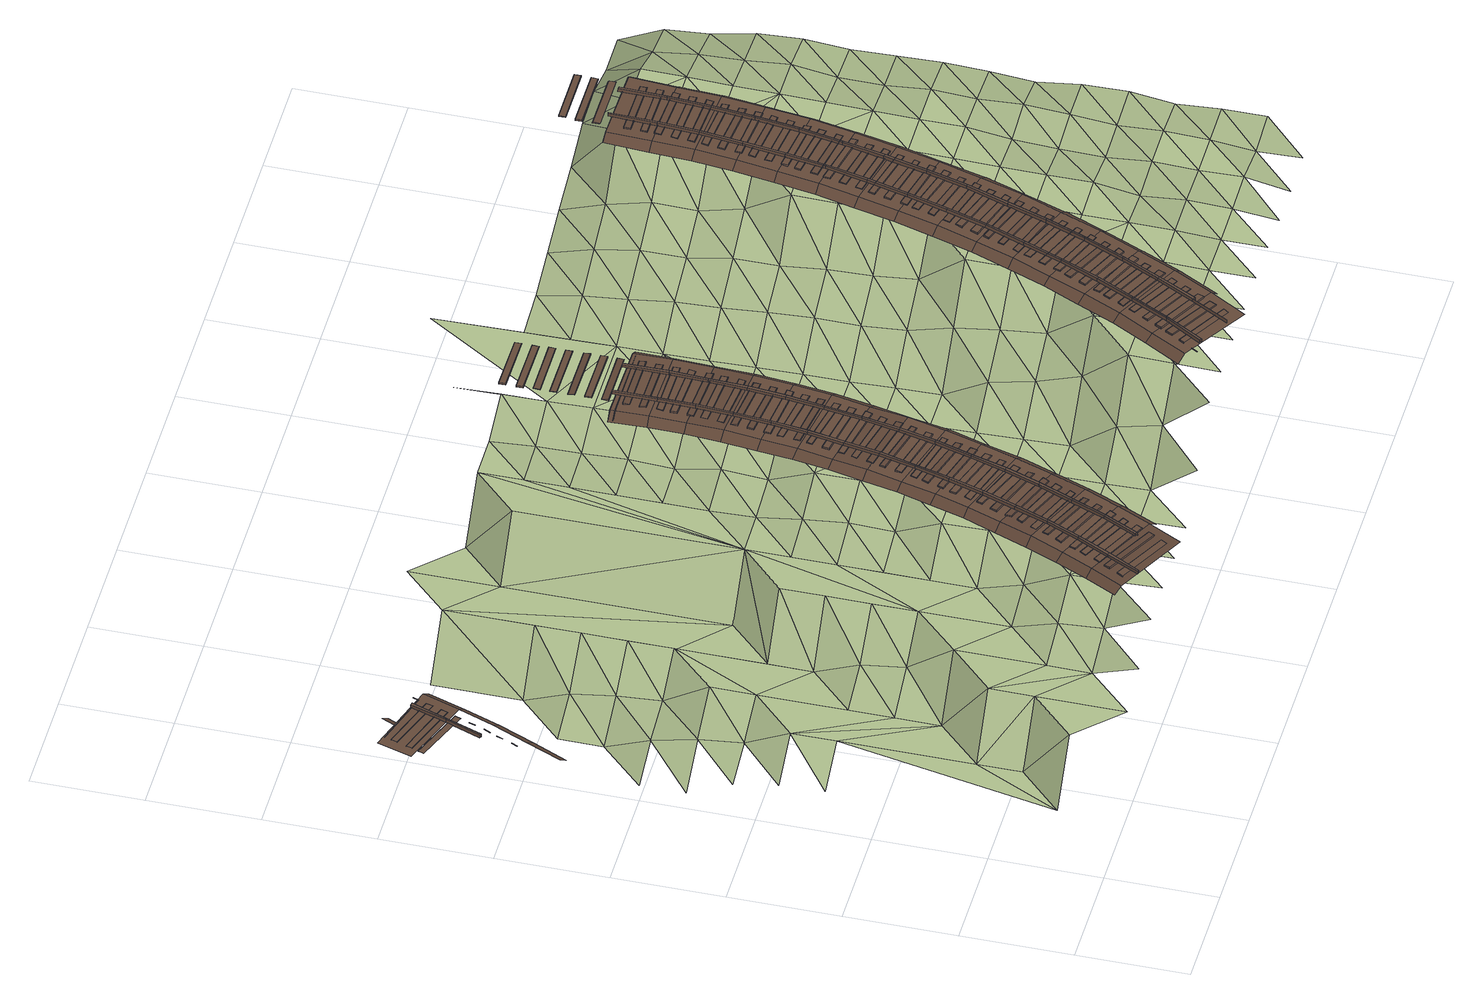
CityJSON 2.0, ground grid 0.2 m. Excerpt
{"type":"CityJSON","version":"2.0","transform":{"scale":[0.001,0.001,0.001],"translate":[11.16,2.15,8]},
"CityObjects":{
"terrain1":{"type":"TINRelief","geometry":[{"type":"CompositeSurface","lod":"3","boundaries":[[[0,1,2]],[[1,3,2]],[[4,2,3]],[[1,0,5]],[[0,6,5]],[[5,3,1]],[[3,5,7]],[[8,9,4]],[[10,4,3]],[[5,6,11]],[[7,10,3]],[[12,13,8]],[[5,11,7]],[[10,8,4]],[[12,14,15]],[[7,11,16]],[[17,8,10]],[[10,7,18]],[[19,20,14]],[[21,11,22]],[[7,16,18]],[[23,12,8]],[[17,23,8]],[[24,17,10]],[[25,26,19]],[[27,16,11]],[[23,17,28]],[[29,14,12]],[[24,10,18]],[[30,28,17]],[[27,11,21]],[[23,29,12]],[[18,16,31]],[[32,19,14]],[[30,17,24]],[[31,16,27]],[[33,23,28]],[[32,14,29]],[[34,25,19]],[[35,21,36]],[[33,28,30]],[[37,24,18]],[[34,19,32]],[[38,39,25]],[[40,27,21]],[[18,31,37]],[[41,29,23]],[[42,30,24]],[[38,25,34]],[[40,21,35]],[[43,31,27]],[[33,41,23]],[[41,32,29]],[[37,42,24]],[[33,30,44]],[[45,39,38]],[[43,27,40]],[[46,47,33]],[[48,25,39]],[[49,34,32]],[[37,31,50]],[[35,51,52]],[[44,30,42]],[[33,53,46]],[[50,31,43]],[[41,33,47]],[[52,40,35]],[[49,32,41]],[[46,54,47]],[[37,44,42]],[[55,38,34]],[[53,33,44]],[[41,47,54]],[[44,37,53]],[[54,46,56]],[[49,55,34]],[[54,49,41]],[[45,38,57]],[[58,43,40]],[[40,52,59]],[[49,54,60]],[[37,50,61]],[[57,38,55]],[[58,40,59]],[[62,50,43]],[[60,54,57]],[[55,49,60]],[[63,46,53]],[[53,37,63]],[[52,64,65]],[[46,63,56]],[[61,50,66]],[[45,67,68]],[[62,43,58]],[[57,55,60]],[[54,56,67]],[[69,66,50]],[[67,45,57]],[[63,37,61]],[[57,54,67]],[[61,66,70]],[[71,59,52]],[[69,50,62]],[[72,70,66]],[[71,58,59]],[[52,65,71]],[[72,66,69]],[[73,61,70]],[[63,61,74]],[[75,62,58]],[[56,76,67]],[[63,76,56]],[[77,65,78]],[[73,70,72]],[[71,65,79]],[[80,74,61]],[[71,75,58]],[[81,69,62]],[[82,79,65]],[[73,80,61]],[[83,63,74]],[[75,81,62]],[[84,72,69]],[[65,77,82]],[[85,71,79]],[[86,67,76]],[[83,74,80]],[[84,69,81]],[[87,73,72]],[[76,63,88]],[[85,79,82]],[[75,71,89]],[[90,63,83]],[[91,77,92]],[[87,72,84]],[[93,80,73]],[[85,89,71]],[[81,75,94]],[[95,86,76]],[[96,82,77]],[[93,73,87]],[[90,97,63]],[[98,83,80]],[[88,95,76]],[[94,75,89]],[[99,84,81]],[[96,77,91]],[[100,85,82]],[[101,88,63]],[[93,98,80]],[[102,90,83]],[[103,63,97]],[[99,81,94]],[[104,90,105]],[[106,87,84]],[[100,82,96]],[[107,89,85]],[[101,63,103]],[[102,83,98]],[[97,90,104]],[[106,93,87]],[[108,91,109]],[[110,105,90]],[[106,84,99]],[[85,100,107]],[[95,88,101]],[[111,94,89]],[[110,90,102]],[[96,91,112]],[[113,104,105]],[[114,98,93]],[[93,106,115]],[[107,111,89]],[[116,99,94]],[[112,91,108]],[[113,105,110]],[[100,96,117]],[[118,97,104]],[[115,114,93]],[[119,102,98]],[[116,94,111]],[[120,106,99]],[[117,96,112]],[[118,104,113]],[[121,107,100]],[[122,103,97]],[[114,119,98]],[[120,115,106]],[[123,108,124]],[[125,110,102]],[[120,99,116]],[[121,100,117]],[[118,122,97]],[[126,101,103]],[[127,111,107]],[[125,102,119]],[[128,112,108]],[[129,113,110]],[[114,115,130]],[[126,103,122]],[[115,120,131]],[[127,107,121]],[[132,116,111]],[[128,108,123]],[[129,110,125]],[[133,117,112]],[[134,118,113]],[[130,115,131]],[[135,119,114]],[[127,132,111]],[[136,120,116]],[[133,112,128]],[[134,113,129]],[[137,121,117]],[[138,122,118]],[[135,114,130]],[[139,125,119]],[[140,123,141]],[[136,116,132]],[[142,131,120]],[[137,117,133]],[[138,118,134]],[[143,126,122]],[[144,127,121]],[[135,139,119]],[[145,128,123]],[[146,129,125]],[[142,120,136]],[[147,130,131]],[[138,143,122]],[[144,121,137]],[[146,134,129]],[[132,127,148]],[[140,145,123]],[[146,125,139]],[[149,133,128]],[[147,131,142]],[[150,135,130]],[[148,127,144]],[[151,136,132]],[[145,149,128]],[[152,137,133]],[[150,130,147]],[[138,153,143]],[[154,140,155]],[[151,132,148]],[[156,142,136]],[[135,157,139]],[[152,133,149]],[[158,138,134]],[[159,144,137]],[[160,135,150]],[[134,146,158]],[[157,146,139]],[[156,136,151]],[[161,147,142]],[[140,162,145]],[[159,137,152]],[[157,135,160]],[[163,148,144]],[[164,140,154]],[[149,145,162]],[[161,142,156]],[[165,150,147]],[[162,140,164]],[[163,144,159]],[[162,152,149]],[[166,151,148]],[[158,146,157]],[[165,147,161]],[[167,160,150]],[[168,154,169]],[[166,148,163]],[[170,156,151]],[[138,158,171]],[[172,159,152]],[[152,162,173]],[[167,150,165]],[[174,164,154]],[[175,157,160]],[[166,170,151]],[[176,161,156]],[[172,152,173]],[[177,163,159]],[[174,154,168]],[[175,160,167]],[[178,162,164]],[[179,158,157]],[[176,156,170]],[[180,158,181]],[[182,165,161]],[[159,172,177]],[[178,173,162]],[[183,166,163]],[[178,164,174]],[[175,179,157]],[[184,181,158]],[[182,161,176]],[[171,158,180]],[[185,168,186]],[[187,167,165]],[[177,183,163]],[[188,170,166]],[[184,158,179]],[[189,180,181]],[[190,172,173]],[[173,178,191]],[[187,165,182]],[[192,174,168]],[[193,175,167]],[[188,166,183]],[[194,176,170]],[[189,181,184]],[[191,190,173]],[[177,172,195]],[[192,168,185]],[[193,167,187]],[[196,178,174]],[[197,179,175]],[[188,194,170]],[[198,182,176]],[[195,172,190]],[[183,177,199]],[[196,174,192]],[[197,175,193]],[[200,191,178]],[[201,184,179]],[[198,176,194]],[[199,188,183]],[[202,187,182]],[[203,185,204]],[[199,177,195]],[[200,178,196]],[[197,201,179]],[[205,189,184]],[[190,191,206]],[[202,182,198]],[[207,192,185]],[[208,193,187]],[[209,194,188]],[[205,184,201]],[[188,199,210]],[[200,206,191]],[[211,195,190]],[[207,185,203]],[[208,187,202]],[[212,196,192]],[[213,197,193]],[[210,209,188]],[[214,198,194]],[[211,190,206]],[[215,199,195]],[[212,192,207]],[[213,193,208]],[[216,200,196]],[[217,201,197]],[[209,214,194]],[[218,203,219]],[[220,202,198]],[[215,195,211]],[[221,210,199]],[[216,196,212]],[[213,217,197]],[[222,205,201]],[[200,223,206]],[[220,198,214]],[[224,207,203]],[[225,208,202]],[[215,221,199]],[[209,210,226]],[[222,201,217]],[[223,200,216]],[[214,209,220]],[[227,211,206]],[[218,224,203]],[[225,202,220]],[[228,212,207]],[[229,213,208]],[[221,226,210]],[[223,227,206]],[[220,209,230]],[[231,215,211]],[[228,207,224]],[[229,208,225]],[[232,216,212]],[[233,217,213]],[[230,209,226]],[[234,218,235]],[[231,211,227]],[[221,215,236]],[[232,212,228]],[[233,213,229]],[[237,222,217]],[[238,223,216]],[[239,224,218]],[[236,215,231]],[[226,221,240]],[[233,237,217]],[[238,216,232]],[[241,227,223]],[[234,239,218]],[[242,225,220]],[[243,228,224]],[[226,240,230]],[[244,229,225]],[[240,221,236]],[[220,230,242]],[[241,223,238]],[[244,233,229]],[[245,231,227]],[[243,224,239]],[[244,225,246]],[[247,232,228]],[[225,242,246]],[[230,240,248]],[[241,245,227]],[[249,236,231]],[[247,228,243]],[[233,250,237]],[[251,238,232]],[[233,244,252]],[[242,230,248]],[[249,231,245]],[[253,240,236]],[[250,233,252]],[[251,232,247]],[[254,241,238]],[[255,244,246]],[[253,236,249]],[[246,242,256]],[[257,248,240]],[[254,238,251]],[[252,244,255]],[[258,245,241]],[[255,246,256]],[[257,240,253]],[[259,242,248]],[[258,241,254]],[[260,249,245]],[[261,250,252]],[[252,255,262]],[[259,248,257]],[[263,256,242]],[[258,260,245]],[[264,253,249]],[[261,252,262]],[[263,242,259]],[[265,255,256]],[[264,249,260]],[[266,257,253]],[[263,265,256]],[[267,262,255]],[[266,253,264]],[[268,259,257]],[[267,255,265]],[[269,261,262]],[[268,257,266]],[[270,263,259]],[[269,262,267]],[[270,259,268]],[[271,265,263]],[[271,263,270]],[[272,267,265]],[[271,272,265]],[[273,269,267]],[[273,267,272]]]}]},
"railway1":{"type":"Railway","attributes":{"function":"1855"},"geometry":[{"type":"MultiSurface","lod":"3","boundaries":[[[274,275,276,277]],[[278,279,280,281]],[[282,283,284,285]],[[286,287,288,289]],[[290,291,289,288]],[[292,293,275,274]],[[294,295,296,297]],[[298,299,300,301]],[[302,298,301,303]],[[304,305,306,307]],[[308,302,303,309]],[[307,306,310,311]],[[312,313,311,310]],[[314,315,316,317]],[[318,319,320,321]],[[322,323,324,325]],[[326,327,328,329]],[[325,324,330,331]],[[332,333,331,330]],[[334,290,288,287]],[[335,336,337,338]],[[339,321,293,292]],[[340,341,299,298]],[[342,340,298,302]],[[343,342,302,308]],[[305,312,310,306]],[[323,332,330,324]],[[344,318,321,339]],[[336,345,346,337]]]}]},
"railway2":{"type":"Railway","attributes":{"function":"1855"},"geometry":[{"type":"MultiSurface","lod":"3","boundaries":[[[347,348,349,350]],[[351,352,353,354]],[[355,356,357,358]],[[359,355,358,360]],[[361,362,363,364]],[[365,359,360,366]],[[353,367,368,354]],[[369,370,348,347]],[[371,372,373,374]],[[375,351,354,368]],[[376,347,350,377]],[[362,378,379,363]],[[380,381,382,383]],[[363,379,384,364]],[[385,361,364,384]],[[386,387,356,355]],[[388,386,355,359]],[[389,388,359,365]],[[372,390,391,373]],[[392,393,394,395]],[[373,391,396,374]],[[397,371,374,396]],[[398,399,370,369]],[[381,400,401,382]],[[402,403,404,405]],[[406,369,347,376]],[[382,401,407,383]],[[408,380,383,407]],[[393,409,410,394]],[[411,412,387,386]],[[413,411,386,388]],[[414,415,416,417]],[[394,410,418,395]],[[419,413,388,389]],[[390,397,396,391]],[[420,421,422,423]],[[424,420,423,425]],[[426,424,425,427]],[[428,392,395,418]],[[429,430,399,398]],[[431,432,433,434]],[[403,435,436,404]],[[404,436,437,405]],[[400,408,407,401]],[[438,402,405,437]],[[439,398,369,406]],[[440,441,442,443]],[[415,444,445,416]],[[446,406,376,447]],[[416,445,448,417]],[[409,428,418,410]],[[449,450,412,411]],[[451,449,411,413]],[[452,414,417,448]],[[453,451,413,419]],[[454,455,421,420]],[[456,457,458,459]],[[460,454,420,424]],[[461,462,430,429]],[[463,460,424,426]],[[432,464,465,433]],[[433,465,466,434]],[[435,438,437,436]],[[467,431,434,466]],[[468,469,470,471]],[[441,472,473,442]],[[474,429,398,439]],[[442,473,475,443]],[[476,440,443,475]],[[444,452,448,445]],[[477,478,450,449]],[[479,477,449,451]],[[480,481,482,483]],[[484,479,451,453]],[[485,439,406,446]],[[457,486,487,458]],[[488,489,462,461]],[[458,487,490,459]],[[491,492,455,454]],[[493,491,454,460]],[[494,456,459,490]],[[495,493,460,463]],[[464,467,466,465]],[[496,497,498,499]],[[469,500,501,470]],[[470,501,502,471]],[[503,468,471,502]],[[504,461,429,474]],[[505,506,507,508]],[[472,476,475,473]],[[509,510,478,477]],[[481,511,512,482]],[[513,509,477,479]],[[514,513,479,484]],[[515,516,489,488]],[[482,512,517,483]],[[518,519,520,521]],[[522,480,483,517]],[[523,474,439,485]],[[486,494,490,487]],[[524,525,492,491]],[[526,524,491,493]],[[497,527,528,498]],[[529,526,493,495]],[[498,528,530,499]],[[531,496,499,530]],[[532,533,534,535]],[[500,503,502,501]],[[536,488,461,504]],[[506,537,538,507]],[[507,538,539,508]],[[540,541,542,543]],[[544,545,510,509]],[[546,547,516,515]],[[548,544,509,513]],[[549,505,508,539]],[[550,548,513,514]],[[511,522,517,512]],[[519,551,552,520]],[[520,552,553,521]],[[554,555,556,557]],[[558,504,474,523]],[[559,560,525,524]],[[561,518,521,553]],[[562,559,524,526]],[[563,562,526,529]],[[527,531,530,528]],[[533,564,565,534]],[[566,567,568,569]],[[534,565,570,535]],[[571,515,488,536]],[[572,573,547,546]],[[574,532,535,570]],[[575,576,545,544]],[[577,575,544,548]],[[578,577,548,550]],[[541,579,580,542]],[[581,582,583,584]],[[537,549,539,538]],[[542,580,585,543]],[[586,540,543,585]],[[587,588,560,559]],[[555,589,590,556]],[[591,592,593,594]],[[595,587,559,562]],[[596,536,504,558]],[[597,595,562,563]],[[551,561,553,552]],[[556,590,598,557]],[[599,554,557,598]],[[600,601,573,572]],[[602,546,515,571]],[[603,604,605,606]],[[607,608,576,575]],[[609,607,575,577]],[[567,610,611,568]],[[612,609,577,578]],[[564,574,570,565]],[[568,611,613,569]],[[614,566,569,613]],[[615,616,617,618]],[[582,619,620,583]],[[583,620,621,584]],[[579,586,585,580]],[[622,581,584,621]],[[623,624,588,587]],[[625,626,601,600]],[[627,623,587,595]],[[628,629,630,631]],[[632,627,595,597]],[[633,571,536,596]],[[592,634,635,593]],[[636,637,608,607]],[[638,572,546,602]],[[593,635,639,594]],[[640,636,607,609]],[[589,599,598,590]],[[641,640,609,612]],[[642,591,594,639]],[[643,644,645,646]],[[604,647,648,605]],[[605,648,649,606]],[[650,651,652,653]],[[654,603,606,649]],[[655,656,626,625]],[[610,614,613,611]],[[616,657,658,617]],[[659,660,624,623]],[[661,662,663,664]],[[665,659,623,627]],[[617,658,666,618]],[[667,668,637,636]],[[669,665,627,632]],[[670,615,618,666]],[[671,667,636,640]],[[672,600,572,638]],[[673,671,640,641]],[[619,622,621,620]],[[674,602,571,633]],[[629,675,676,630]],[[677,678,679,680]],[[630,676,681,631]],[[682,683,656,655]],[[684,628,631,681]],[[634,642,639,635]],[[644,685,686,645]],[[687,688,689,690]],[[645,686,691,646]],[[692,643,646,691]],[[693,694,668,667]],[[695,693,667,671]],[[696,697,660,659]],[[698,699,700,701]],[[702,695,671,673]],[[703,696,659,665]],[[704,703,665,669]],[[647,654,649,648]],[[651,705,706,652]],[[707,625,600,672]],[[652,706,708,653]],[[709,710,683,682]],[[711,650,653,708]],[[712,638,602,674]],[[713,714,715,716]],[[662,717,718,663]],[[657,670,666,658]],[[663,718,719,664]],[[720,661,664,719]],[[721,722,723,724]],[[725,726,694,693]],[[727,725,693,695]],[[678,728,729,679]],[[730,727,695,702]],[[731,732,710,709]],[[679,729,733,680]],[[675,684,681,676]],[[734,735,697,696]],[[736,737,738,739]],[[740,677,680,733]],[[741,655,625,707]],[[742,734,696,703]],[[743,742,703,704]],[[744,745,746,747]],[[688,748,749,689]],[[689,749,750,690]],[[685,692,691,686]],[[751,687,690,750]],[[752,672,638,712]],[[753,754,726,725]],[[755,756,757,758]],[[699,759,760,700]],[[761,753,725,727]],[[700,760,762,701]],[[763,761,727,730]],[[764,698,701,762]],[[705,711,708,706]],[[765,766,767,768]],[[769,682,655,741]],[[770,771,735,734]],[[714,772,773,715]],[[774,770,734,742]],[[715,773,775,716]],[[776,713,716,775]],[[777,774,742,743]],[[717,720,719,718]],[[778,779,780,781]],[[722,782,783,723]],[[784,785,754,753]],[[723,783,786,724]],[[787,784,753,761]],[[788,721,724,786]],[[789,787,761,763]],[[790,791,792,793]],[[794,707,672,752]],[[728,740,733,729]],[[737,795,796,738]],[[738,796,797,739]],[[798,709,682,769]],[[799,736,739,797]],[[800,801,802,803]],[[804,805,771,770]],[[745,806,807,746]],[[808,804,770,774]],[[746,807,809,747]],[[810,808,774,777]],[[748,751,750,749]],[[811,744,747,809]],[[812,813,814,815]],[[756,816,817,757]],[[757,817,818,758]],[[759,764,762,760]],[[819,755,758,818]],[[820,821,822,823]],[[824,731,709,798]],[[825,741,707,794]],[[766,826,827,767]],[[767,827,828,768]],[[829,830,831,832]],[[833,765,768,828]],[[834,835,805,804]],[[772,776,775,773]],[[836,837,838,839]],[[840,834,804,808]],[[732,731,824,841]],[[842,840,808,810]],[[779,843,844,780]],[[845,846,847,848]],[[849,781,780,844]],[[850,778,781,849]],[[782,788,786,783]],[[791,851,852,792]],[[853,793,792,852]],[[854,790,793,853]],[[795,799,797,796]],[[855,769,741,825]],[[801,856,857,802]],[[858,859,835,834]],[[860,803,802,857]],[[861,858,834,840]],[[862,800,803,860]],[[863,861,840,842]],[[806,811,809,807]],[[813,864,865,814]],[[866,815,814,865]],[[867,812,815,866]],[[816,819,818,817]],[[821,868,869,822]],[[870,823,822,869]],[[871,820,823,870]],[[872,798,769,855]],[[830,873,874,831]],[[826,833,828,827]],[[875,832,831,874]],[[876,829,832,875]],[[846,877,878,847]],[[879,848,847,878]],[[843,850,849,844]],[[880,845,848,879]],[[851,854,853,852]],[[841,824,798,872]],[[856,862,860,857]],[[864,867,866,865]],[[868,871,870,869]],[[873,876,875,874]],[[877,880,879,878]]]}]},
"railway3":{"type":"Railway","attributes":{"function":"1855"},"geometry":[{"type":"MultiSurface","lod":"3","boundaries":[[[881,882,883,884]],[[885,886,887,888]],[[889,890,891,892]],[[893,894,895,896]],[[897,898,899,900]],[[901,897,900,902]],[[903,901,902,904]],[[891,905,906,892]],[[907,908,909,910]],[[911,889,892,906]],[[912,913,886,885]],[[914,885,888,915]],[[894,916,917,895]],[[918,919,920,921]],[[895,917,922,896]],[[923,893,896,922]],[[924,925,926,927]],[[908,928,929,909]],[[930,931,898,897]],[[909,929,932,910]],[[933,930,897,901]],[[934,935,936,937]],[[938,933,901,903]],[[939,907,910,932]],[[940,941,913,912]],[[919,942,943,920]],[[944,945,946,947]],[[916,923,922,917]],[[920,943,948,921]],[[949,912,885,914]],[[950,918,921,948]],[[935,951,952,936]],[[953,954,955,956]],[[928,939,932,929]],[[936,952,957,937]],[[958,934,937,957]],[[959,960,925,924]],[[961,959,924,962]],[[963,964,931,930]],[[965,961,962,966]],[[967,963,930,933]],[[968,967,933,938]],[[969,970,971,972]],[[945,973,974,946]],[[946,974,975,947]],[[942,950,948,943]],[[976,944,947,975]],[[977,978,941,940]],[[979,980,981,982]],[[954,983,984,955]],[[985,940,912,949]],[[955,984,986,956]],[[951,958,957,952]],[[987,949,914,988]],[[989,953,956,986]],[[970,990,991,971]],[[992,993,994,995]],[[971,991,996,972]],[[973,976,975,974]],[[997,969,972,996]],[[998,999,964,963]],[[1000,998,963,967]],[[1001,1002,960,959]],[[1003,1000,967,968]],[[1004,1001,959,961]],[[1005,1004,961,965]],[[1006,1007,1008,1009]],[[1010,1011,978,977]],[[980,1012,1013,981]],[[981,1013,1014,982]],[[983,989,986,984]],[[1015,979,982,1014]],[[1016,1017,1018,1019]],[[1020,977,940,985]],[[993,1021,1022,994]],[[994,1022,1023,995]],[[1024,985,949,987]],[[1025,992,995,1023]],[[990,997,996,991]],[[1026,1027,1028,1029]],[[1007,1030,1031,1008]],[[1032,1033,999,998]],[[1034,1032,998,1000]],[[1035,1034,1000,1003]],[[1008,1031,1036,1009]],[[1037,1038,1002,1001]],[[1039,1006,1009,1036]],[[1040,1041,1011,1010]],[[1042,1037,1001,1004]],[[1012,1015,1014,1013]],[[1043,1042,1004,1005]],[[1044,1045,1046,1047]],[[1017,1048,1049,1018]],[[1018,1049,1050,1019]],[[1051,1016,1019,1050]],[[1052,1010,977,1020]],[[1021,1025,1023,1022]],[[1053,1054,1055,1056]],[[1027,1057,1058,1028]],[[1028,1058,1059,1029]],[[1060,1020,985,1024]],[[1061,1026,1029,1059]],[[1062,1063,1064,1065]],[[1066,1067,1033,1032]],[[1030,1039,1036,1031]],[[1068,1066,1032,1034]],[[1069,1068,1034,1035]],[[1070,1071,1041,1040]],[[1045,1072,1073,1046]],[[1046,1073,1074,1047]],[[1075,1076,1038,1037]],[[1077,1075,1037,1042]],[[1078,1044,1047,1074]],[[1079,1077,1042,1043]],[[1080,1081,1082,1083]],[[1048,1051,1050,1049]],[[1054,1084,1085,1055]],[[1055,1085,1086,1056]],[[1087,1040,1010,1052]],[[1088,1089,1090,1091]],[[1092,1053,1056,1086]],[[1057,1061,1059,1058]],[[1063,1093,1094,1064]],[[1095,1096,1097,1098]],[[1099,1100,1067,1066]],[[1064,1094,1101,1065]],[[1102,1099,1066,1068]],[[1103,1052,1020,1060]],[[1104,1105,1071,1070]],[[1106,1102,1068,1069]],[[1107,1062,1065,1101]],[[1072,1078,1074,1073]],[[1081,1108,1109,1082]],[[1110,1111,1076,1075]],[[1112,1110,1075,1077]],[[1082,1109,1113,1083]],[[1114,1112,1077,1079]],[[1115,1116,1117,1118]],[[1119,1080,1083,1113]],[[1120,1070,1040,1087]],[[1089,1121,1122,1090]],[[1084,1092,1086,1085]],[[1090,1122,1123,1091]],[[1124,1125,1126,1127]],[[1128,1088,1091,1123]],[[1129,1130,1105,1104]],[[1131,1132,1100,1099]],[[1133,1131,1099,1102]],[[1096,1134,1135,1097]],[[1136,1137,1138,1139]],[[1140,1133,1102,1106]],[[1093,1107,1101,1094]],[[1097,1135,1141,1098]],[[1142,1087,1052,1103]],[[1143,1095,1098,1141]],[[1144,1145,1111,1110]],[[1146,1144,1110,1112]],[[1116,1147,1148,1117]],[[1149,1150,1151,1152]],[[1153,1146,1112,1114]],[[1108,1119,1113,1109]],[[1117,1148,1154,1118]],[[1155,1115,1118,1154]],[[1156,1104,1070,1120]],[[1157,1158,1159,1160]],[[1161,1162,1130,1129]],[[1125,1163,1164,1126]],[[1121,1128,1123,1122]],[[1126,1164,1165,1127]],[[1166,1167,1132,1131]],[[1168,1166,1131,1133]],[[1169,1124,1127,1165]],[[1170,1168,1133,1140]],[[1171,1172,1173,1174]],[[1137,1175,1176,1138]],[[1138,1176,1177,1139]],[[1134,1143,1141,1135]],[[1178,1136,1139,1177]],[[1179,1120,1087,1142]],[[1180,1181,1182,1183]],[[1184,1185,1145,1144]],[[1186,1184,1144,1146]],[[1150,1187,1188,1151]],[[1189,1186,1146,1153]],[[1151,1188,1190,1152]],[[1147,1155,1154,1148]],[[1191,1192,1162,1161]],[[1193,1149,1152,1190]],[[1194,1129,1104,1156]],[[1195,1196,1197,1198]],[[1199,1200,1167,1166]],[[1158,1201,1202,1159]],[[1203,1199,1166,1168]],[[1204,1203,1168,1170]],[[1159,1202,1205,1160]],[[1206,1157,1160,1205]],[[1207,1208,1209,1210]],[[1163,1169,1165,1164]],[[1172,1211,1212,1173]],[[1173,1212,1213,1174]],[[1214,1215,1216,1217]],[[1218,1171,1174,1213]],[[1219,1156,1120,1179]],[[1175,1178,1177,1176]],[[1220,1221,1185,1184]],[[1222,1223,1192,1191]],[[1224,1220,1184,1186]],[[1225,1224,1186,1189]],[[1181,1226,1227,1182]],[[1228,1161,1129,1194]],[[1182,1227,1229,1183]],[[1230,1231,1232,1233]],[[1234,1180,1183,1229]],[[1235,1236,1200,1199]],[[1237,1235,1199,1203]],[[1187,1193,1190,1188]],[[1238,1237,1203,1204]],[[1239,1240,1241,1242]],[[1196,1243,1244,1197]],[[1197,1244,1245,1198]],[[1246,1195,1198,1245]],[[1201,1206,1205,1202]],[[1247,1248,1223,1222]],[[1208,1249,1250,1209]],[[1251,1252,1253,1254]],[[1209,1250,1255,1210]],[[1256,1207,1210,1255]],[[1257,1258,1221,1220]],[[1259,1194,1156,1219]],[[1260,1257,1220,1224]],[[1261,1262,1263,1264]],[[1265,1260,1224,1225]],[[1266,1267,1236,1235]],[[1268,1191,1161,1228]],[[1211,1218,1213,1212]],[[1215,1269,1270,1216]],[[1271,1266,1235,1237]],[[1272,1271,1237,1238]],[[1216,1270,1273,1217]],[[1274,1214,1217,1273]],[[1275,1276,1277,1278]],[[1279,1280,1248,1247]],[[1231,1281,1282,1232]],[[1226,1234,1229,1227]],[[1232,1282,1283,1233]],[[1284,1230,1233,1283]],[[1285,1286,1287,1288]],[[1240,1289,1290,1241]],[[1241,1290,1291,1242]],[[1243,1246,1245,1244]],[[1292,1293,1267,1266]],[[1294,1295,1296,1297]],[[1298,1239,1242,1291]],[[1299,1300,1258,1257]],[[1301,1292,1266,1271]],[[1302,1222,1191,1268]],[[1303,1299,1257,1260]],[[1304,1301,1271,1272]],[[1305,1303,1260,1265]],[[1306,1228,1194,1259]],[[1252,1307,1308,1253]],[[1309,1310,1280,1279]],[[1311,1312,1313,1314]],[[1253,1308,1315,1254]],[[1249,1256,1255,1250]],[[1316,1251,1254,1315]],[[1262,1317,1318,1263]],[[1319,1320,1321,1322]],[[1263,1318,1323,1264]],[[1324,1261,1264,1323]],[[1269,1274,1273,1270]],[[1325,1326,1327,1328]],[[1329,1330,1293,1292]],[[1276,1331,1332,1277]],[[1333,1329,1292,1301]],[[1277,1332,1334,1278]],[[1335,1333,1301,1304]],[[1336,1247,1222,1302]],[[1337,1275,1278,1334]],[[1338,1339,1300,1299]],[[1340,1341,1342,1343]],[[1281,1284,1283,1282]],[[1344,1338,1299,1303]],[[1345,1344,1303,1305]],[[1286,1346,1347,1287]],[[1287,1347,1348,1288]],[[1349,1268,1228,1306]],[[1350,1285,1288,1348]],[[1289,1298,1291,1290]],[[1295,1351,1352,1296]],[[1353,1354,1355,1356]],[[1296,1352,1357,1297]],[[1358,1359,1330,1329]],[[1360,1358,1329,1333]],[[1361,1360,1333,1335]],[[1312,1362,1363,1313]],[[1364,1279,1247,1336]],[[1365,1366,1367,1368]],[[1307,1316,1315,1308]],[[1313,1363,1369,1314]],[[1370,1311,1314,1369]],[[1294,1297,1357,1371]],[[1372,1373,1339,1338]],[[1374,1372,1338,1344]],[[1375,1376,1377,1378]],[[1379,1374,1344,1345]],[[1320,1380,1381,1321]],[[1317,1324,1323,1318]],[[1321,1381,1382,1322]],[[1383,1319,1322,1382]],[[1384,1302,1268,1349]],[[1326,1385,1386,1327]],[[1327,1386,1387,1328]],[[1388,1325,1328,1387]],[[1331,1337,1334,1332]],[[1389,1309,1279,1364]],[[1341,1390,1391,1342]],[[1342,1391,1392,1343]],[[1393,1340,1343,1392]],[[1394,1395,1373,1372]],[[1346,1350,1348,1347]],[[1396,1394,1372,1374]],[[1397,1396,1374,1379]],[[1310,1309,1389,1398]],[[1354,1399,1400,1355]],[[1401,1356,1355,1400]],[[1351,1371,1357,1352]],[[1354,1353,1402,1399]],[[1402,1353,1356,1401]],[[1403,1336,1302,1384]],[[1366,1404,1405,1367]],[[1366,1365,1406,1404]],[[1407,1368,1367,1405]],[[1362,1370,1369,1363]],[[1406,1365,1368,1407]],[[1408,1409,1395,1394]],[[1376,1410,1411,1377]],[[1412,1408,1394,1396]],[[1376,1375,1413,1410]],[[1414,1378,1377,1411]],[[1413,1375,1378,1414]],[[1415,1412,1396,1397]],[[1380,1383,1382,1381]],[[1385,1388,1387,1386]],[[1416,1364,1336,1403]],[[1390,1393,1392,1391]],[[1399,1402,1401,1400]],[[1398,1389,1364,1416]],[[1404,1406,1407,1405]],[[1410,1413,1414,1411]]]}]}
},
"vertices":[
[119,90,199],[119,169,99],[39,90,99],[119,249,99],[119,490,99],[199,169,199],[199,10,199],[199,249,199],[119,570,99],[39,490,55],[199,329,99],[279,90,199],[119,649,60],[39,570,51],[119,729,51],[39,649,37],[279,169,199],[199,410,99],[279,329,199],[119,810,31],[39,729,0],[359,90,230],[279,10,226],[199,649,99],[279,410,143],[119,890,0],[39,810,0],[359,169,224],[199,490,99],[199,729,99],[279,490,131],[359,249,199],[199,810,51],[279,570,99],[199,890,45],[440,90,265],[359,10,268],[359,410,199],[199,970,32],[119,970,0],[440,169,263],[279,810,99],[359,490,199],[440,249,223],[359,570,199],[199,1050,0],[279,649,99],[279,802,99],[119,1770,0],[279,890,99],[440,329,199],[440,10,268],[520,90,265],[359,649,199],[279,805,99],[279,970,99],[359,729,99],[279,1050,99],[520,249,260],[520,169,263],[279,953,99],[440,570,199],[520,329,259],[440,729,199],[520,10,266],[600,90,263],[440,410,199],[279,1209,99],[199,1209,0],[520,410,257],[440,490,199],[600,249,260],[520,490,221],[520,570,224],[440,649,199],[600,329,257],[359,1129,99],[680,90,263],[600,10,265],[600,169,262],[520,649,215],[600,410,256],[680,169,260],[520,729,202],[600,490,253],[680,249,259],[359,1290,99],[600,570,250],[440,1129,199],[680,329,256],[520,810,199],[760,90,339],[680,10,324],[600,649,250],[680,410,255],[440,1209,99],[760,169,319],[520,1050,199],[600,729,217],[680,490,253],[760,249,259],[520,1209,199],[600,810,223],[520,1129,199],[520,970,199],[520,890,199],[680,570,250],[760,329,256],[840,90,409],[760,10,407],[600,890,207],[760,410,253],[840,169,410],[600,970,211],[680,729,247],[680,649,249],[760,490,252],[840,249,345],[600,1050,207],[680,810,244],[760,570,250],[840,329,317],[600,1129,205],[920,90,410],[840,10,407],[680,890,243],[600,1209,199],[840,410,297],[920,169,410],[680,970,240],[760,729,247],[760,649,249],[840,490,252],[920,249,413],[680,1050,239],[760,810,244],[840,570,250],[920,329,355],[680,1129,237],[760,890,243],[1000,90,410],[920,10,409],[840,649,247],[680,1209,236],[920,410,346],[1000,169,412],[760,970,240],[840,729,246],[920,490,333],[1000,249,413],[840,810,244],[920,570,310],[1000,329,414],[680,1290,234],[1080,90,410],[1000,10,409],[920,649,303],[840,970,240],[840,1050,239],[1000,410,416],[840,890,242],[920,729,303],[1080,249,414],[1000,490,417],[1080,169,412],[920,810,298],[1000,570,355],[920,890,291],[1160,90,409],[1080,10,410],[1000,649,346],[840,1370,233],[1080,410,416],[1080,329,414],[1160,169,413],[920,970,287],[1000,729,343],[1080,490,417],[1160,249,414],[920,1050,276],[840,1209,236],[840,1129,237],[1000,810,333],[1080,570,419],[920,1129,266],[1240,90,410],[1160,10,410],[1000,890,333],[1080,649,420],[920,1209,250],[1160,410,416],[1160,329,414],[1240,169,413],[1000,970,317],[1080,729,422],[1160,490,417],[1240,249,404],[1000,1050,316],[1080,810,423],[1160,570,419],[1240,329,417],[1000,1129,301],[1080,890,374],[1320,90,412],[1240,10,401],[1000,1209,276],[1240,410,417],[1320,169,410],[1080,970,353],[1160,729,422],[1160,649,420],[1240,490,417],[1320,249,413],[1080,1050,355],[1160,810,423],[1240,570,419],[1320,329,404],[1080,1129,333],[1400,90,401],[1320,10,398],[1160,890,425],[1240,649,420],[1080,1209,303],[1320,410,406],[1400,169,409],[1160,970,426],[1240,729,422],[1320,490,410],[1400,249,412],[1160,1050,428],[1240,810,423],[1320,570,420],[1400,329,407],[1160,1129,429],[1480,90,410],[1400,10,403],[1320,649,420],[1160,1209,330],[1400,410,414],[1480,169,410],[1320,729,422],[1400,490,419],[1320,890,425],[1480,249,404],[1240,1050,428],[1400,570,414],[1240,970,426],[1480,329,414],[1320,810,423],[1400,649,419],[1240,1209,359],[1480,410,412],[1240,1129,429],[1400,729,410],[1480,490,401],[1320,1050,428],[1320,970,426],[1400,810,410],[1480,570,407],[1400,890,422],[1480,649,410],[1320,1209,362],[1320,1129,429],[1400,970,414],[1480,729,407],[1400,1050,410],[1480,810,404],[1400,1129,398],[1480,890,410],[1400,1209,340],[1480,970,406],[1480,1050,387],[1480,1129,380],[1480,1209,340],
[100,1007,0],[84,1014,12],[55,950,12],[70,943,0],[71,1028,12],[76,1039,12],[76,1039,13],[71,1028,13],[83,1056,12],[87,1067,12],[87,1067,13],[83,1056,13],[15,1175,13],[115,1136,13],[119,1147,13],[19,1185,13],[119,1147,12],[19,1185,12],[128,1072,0],[113,1079,12],[93,1080,12],[99,1092,12],[99,1092,13],[93,1080,13],[100,1157,19],[100,1157,13],[76,1094,13],[76,1094,19],[103,1157,19],[79,1092,19],[23,1197,12],[125,1161,12],[125,1161,13],[23,1197,13],[103,1157,13],[79,1092,13],[129,1173,13],[26,1208,13],[129,1173,12],[26,1208,12],[105,1109,12],[109,1120,12],[109,1120,13],[105,1109,13],[161,1212,12],[23,1256,12],[3,1193,12],[138,1145,12],[32,1225,12],[135,1189,12],[135,1189,13],[32,1225,13],[100,1257,0],[84,1264,12],[55,1200,12],[70,1193,0],[138,1201,13],[36,1236,13],[138,1201,12],[36,1236,12],[115,1136,12],[39,1248,12],[144,1216,12],[144,1216,13],[39,1248,13],[153,1139,0],[122,1224,19],[122,1224,13],[127,1223,19],[127,1223,13],[176,1207,0],[147,1226,12],[147,1226,13],
[452,135,275],[438,141,263],[407,84,265],[420,76,276],[448,90,276],[442,79,276],[442,79,279],[448,90,279],[481,115,285],[481,113,279],[449,55,282],[449,55,288],[486,112,285],[452,54,288],[462,116,276],[457,105,276],[457,105,279],[462,116,278],[486,112,279],[452,54,282],[536,27,282],[542,38,282],[481,192,273],[468,200,260],[474,136,276],[468,125,276],[468,125,278],[474,136,278],[542,38,279],[579,67,279],[545,6,282],[551,52,279],[551,52,282],[487,163,275],[481,152,275],[481,152,276],[487,163,276],[557,63,281],[557,63,279],[512,173,284],[512,173,278],[516,172,284],[516,172,278],[564,76,279],[564,76,281],[497,184,273],[493,173,273],[493,173,276],[497,184,276],[570,87,281],[570,87,279],[510,253,272],[494,258,259],[577,103,278],[577,103,279],[510,211,273],[504,200,273],[504,200,275],[510,211,275],[611,129,278],[583,113,279],[583,113,278],[590,128,276],[590,128,279],[541,234,282],[541,233,276],[545,232,282],[523,237,272],[518,226,273],[518,226,275],[523,237,273],[596,139,279],[544,232,276],[574,144,285],[574,144,279],[542,82,281],[542,83,287],[577,141,285],[545,80,287],[577,141,279],[545,79,281],[596,139,276],[535,313,269],[520,318,256],[532,260,272],[528,249,272],[526,249,273],[532,260,273],[603,155,276],[603,155,279],[608,165,278],[608,165,276],[641,193,276],[544,286,271],[539,276,271],[539,276,273],[544,286,273],[616,181,276],[616,181,278],[626,123,266],[593,59,268],[621,192,276],[567,296,279],[567,296,273],[571,293,279],[621,192,275],[571,293,273],[603,207,282],[603,207,276],[552,309,269],[549,297,271],[549,297,273],[552,309,272],[606,204,282],[558,374,268],[544,378,256],[606,204,276],[627,207,275],[627,207,276],[632,217,276],[632,217,275],[563,337,269],[558,325,269],[558,325,272],[563,337,271],[638,233,273],[638,233,276],[669,258,273],[643,245,276],[643,245,273],[590,357,278],[590,357,272],[595,357,278],[574,363,269],[570,353,269],[570,353,271],[574,363,271],[595,357,272],[656,187,263],[648,258,273],[648,258,275],[580,435,266],[565,441,253],[654,269,275],[629,270,281],[629,269,275],[634,269,281],[654,269,273],[634,269,275],[582,386,268],[577,374,268],[577,374,269],[582,386,269],[660,286,273],[660,286,275],[664,297,273],[664,297,272],[693,325,272],[590,414,266],[587,402,266],[587,402,269],[590,414,269],[613,421,276],[613,421,269],[670,313,272],[670,313,273],[616,419,276],[616,419,269],[599,499,263],[584,503,252],[675,325,273],[599,437,266],[595,426,266],[595,426,269],[599,437,268],[675,325,271],[683,253,262],[654,334,279],[654,334,273],[659,333,279],[680,340,271],[680,340,273],[659,333,273],[683,351,273],[683,351,271],[608,466,266],[603,454,266],[603,454,268],[608,466,268],[717,391,269],[690,367,269],[690,367,272],[693,379,272],[615,487,265],[611,476,265],[611,476,266],[615,487,266],[632,484,273],[632,484,268],[616,562,263],[600,566,250],[635,483,273],[693,379,269],[635,483,268],[699,394,269],[699,394,271],[702,406,271],[622,516,263],[619,504,265],[619,504,266],[622,516,266],[709,318,260],[677,399,276],[677,399,271],[702,406,269],[680,398,276],[680,398,271],[707,422,269],[707,422,271],[629,544,263],[627,534,263],[627,534,266],[629,544,265],[711,434,269],[737,458,268],[629,625,260],[615,629,249],[711,434,268],[650,550,272],[650,550,266],[654,548,272],[654,548,266],[715,449,268],[715,449,269],[635,568,263],[632,556,263],[632,556,265],[635,568,265],[718,459,269],[718,459,268],[698,466,275],[698,466,269],[722,476,266],[722,476,269],[642,596,262],[640,586,262],[638,586,263],[642,596,263],[702,465,275],[731,386,257],[702,465,269],[725,488,269],[727,488,266],[643,689,259],[627,693,247],[756,527,266],[648,620,260],[645,609,262],[645,609,263],[648,620,263],[664,615,269],[664,615,263],[669,613,269],[731,506,266],[731,506,268],[669,613,263],[734,516,268],[734,516,266],[653,649,260],[651,637,260],[651,637,263],[653,649,263],[738,531,266],[738,531,268],[741,544,266],[741,544,265],[715,532,273],[715,532,268],[653,754,256],[637,757,244],[720,531,273],[659,677,260],[657,667,260],[657,667,262],[659,677,262],[720,531,266],[753,454,256],[744,560,265],[744,560,266],[677,681,268],[677,680,263],[770,596,263],[747,572,266],[682,680,268],[680,680,263],[747,572,263],[663,701,259],[661,689,260],[661,689,262],[663,701,260],[751,588,263],[751,588,266],[754,600,266],[667,730,257],[666,719,259],[664,719,260],[667,730,260],[754,600,263],[661,820,256],[645,822,243],[757,617,263],[757,617,265],[731,600,271],[731,600,266],[670,754,257],[670,742,257],[669,742,260],[670,754,260],[734,600,271],[759,629,265],[688,746,266],[688,746,260],[734,600,266],[759,629,263],[692,746,266],[785,665,262],[692,746,260],[770,523,253],[763,645,262],[763,645,263],[675,784,256],[673,772,256],[673,772,259],[675,784,259],[765,657,263],[667,886,253],[651,886,242],[765,657,262],[768,673,262],[768,673,263],[677,813,256],[677,801,256],[677,801,259],[677,813,257],[769,685,263],[769,685,260],[696,813,265],[696,813,259],[699,812,265],[744,669,269],[744,669,263],[680,837,256],[679,825,256],[679,825,257],[680,837,257],[699,812,259],[747,668,269],[747,668,263],[772,701,260],[772,701,263],[795,734,260],[773,713,263],[670,951,252],[654,951,240],[773,713,260],[786,592,252],[683,866,255],[682,854,255],[682,854,256],[683,866,256],[776,729,260],[776,729,262],[778,741,262],[778,741,260],[685,890,253],[683,878,255],[683,878,256],[685,890,256],[702,879,263],[702,879,256],[706,879,263],[779,758,260],[779,758,262],[706,879,256],[670,1019,250],[654,1019,237],[782,770,260],[754,737,268],[754,737,262],[686,919,253],[686,907,253],[686,907,256],[686,919,256],[782,770,259],[804,805,259],[759,736,268],[759,736,262],[688,943,253],[686,931,253],[686,931,255],[688,943,255],[784,788,259],[784,788,260],[785,800,260],[785,800,257],[801,663,250],[706,946,260],[705,946,255],[688,973,252],[688,961,253],[688,961,255],[688,973,253],[786,814,257],[786,814,260],[709,946,260],[788,826,260],[709,946,255],[788,826,257],[689,1002,250],[689,990,252],[689,990,253],[689,1002,253],[810,875,256],[763,806,266],[763,806,260],[789,845,256],[789,845,259],[768,805,266],[789,857,259],[789,857,256],[768,805,260],[689,1038,253],[689,1026,253],[689,1026,256],[689,1038,255],[792,871,256],[792,871,259],[707,1024,259],[707,1024,253],[792,883,257],[711,1024,259],[792,883,256],[711,1024,253],[689,1067,253],[689,1055,253],[689,1055,255],[689,1067,255],[811,733,249],[792,902,256],[792,902,257],[794,914,257],[814,946,255],[794,914,256],[689,1096,252],[689,1084,253],[689,1084,255],[689,1096,253],[770,875,263],[770,874,257],[795,929,255],[795,929,256],[773,874,263],[795,941,256],[773,874,257],[795,941,255],[689,1127,252],[689,1115,252],[689,1115,253],[689,1127,253],[795,959,253],[795,959,256],[795,971,256],[795,971,253],[689,1156,252],[689,1144,252],[689,1144,253],[689,1156,253],[815,1016,253],[820,804,247],[797,988,253],[797,988,256],[797,1000,255],[689,1185,250],[689,1173,250],[689,1173,253],[689,1185,253],[797,1000,253],[773,943,262],[773,943,256],[815,1010,250],[670,1010,253],[654,1010,242],[831,1010,239],[778,943,262],[831,1016,242],[778,943,256],[797,1026,252],[797,1026,253],[689,1215,250],[689,1203,250],[689,1203,253],[689,1215,253],[797,1038,253],[797,1038,250],[797,1055,250],[797,1055,253],[797,1067,253],[797,1067,250],[826,874,244],[797,1084,250],[797,1084,253],[775,1024,260],[775,1024,255],[797,1096,252],[779,1024,260],[797,1096,250],[779,1023,255],[797,1115,250],[797,1115,252],[797,1127,252],[797,1127,250],[797,1144,250],[797,1144,252],[797,1156,252],[797,1156,250],[830,945,243],[797,1173,249],[797,1173,250],[797,1185,250],[797,1185,249],[797,1203,249],[797,1203,250],[797,1215,250],[797,1215,249],
[869,67,422],[863,56,422],[863,56,423],[869,67,423],[888,140,423],[874,148,413],[839,83,410],[853,75,423],[882,92,423],[877,83,423],[877,82,425],[882,92,425],[898,119,423],[892,107,423],[892,107,425],[898,119,426],[922,124,432],[922,124,426],[884,58,423],[884,58,430],[925,123,432],[888,55,430],[925,123,426],[888,55,423],[972,30,422],[978,40,422],[909,140,423],[903,128,423],[903,128,426],[909,140,426],[978,40,420],[922,205,426],[908,212,414],[1016,71,420],[977,3,419],[986,55,420],[986,55,422],[922,165,425],[917,155,423],[917,155,426],[922,165,426],[991,67,423],[991,67,420],[981,94,430],[981,94,425],[945,26,423],[945,26,429],[1000,79,420],[1000,79,423],[956,192,433],[956,192,426],[1004,91,423],[959,191,433],[936,192,425],[930,181,425],[930,181,426],[936,192,426],[959,191,426],[1004,91,420],[954,273,426],[939,280,414],[1013,105,422],[1013,105,423],[946,213,426],[941,203,425],[941,203,426],[946,213,428],[1018,116,423],[1052,143,422],[1018,116,422],[1026,132,422],[1026,132,423],[958,241,426],[952,229,426],[952,229,428],[958,241,428],[1032,143,423],[1032,144,422],[1017,163,432],[1017,163,426],[1020,160,432],[986,91,430],[987,260,435],[987,260,428],[1020,160,426],[986,91,425],[991,257,435],[991,258,428],[968,261,426],[964,250,426],[964,250,428],[968,261,428],[1039,156,423],[1039,156,425],[1044,168,425],[1044,168,423],[981,340,428],[967,346,417],[980,289,426],[975,277,426],[975,277,429],[980,289,429],[1051,184,423],[1051,184,425],[1084,213,423],[1055,195,425],[1066,136,410],[1029,64,407],[1055,195,423],[1063,208,423],[1063,208,426],[991,317,428],[987,305,426],[987,305,429],[991,317,430],[1068,220,426],[1068,220,423],[1017,329,436],[1017,329,430],[1020,328,436],[1050,232,433],[1050,232,426],[1020,328,430],[1054,232,433],[1054,232,426],[1001,338,428],[997,326,428],[997,326,430],[1001,338,430],[1009,410,430],[994,415,417],[1074,236,423],[1074,236,426],[1080,246,426],[1080,246,423],[1010,366,429],[1007,354,428],[1007,354,430],[1010,366,430],[1116,286,425],[1086,262,425],[1086,262,426],[1090,273,426],[1100,208,410],[1090,273,425],[1022,394,429],[1018,382,429],[1018,382,430],[1022,394,430],[1097,289,425],[1097,289,426],[1044,401,436],[1044,401,430],[1048,398,436],[1048,399,430],[1102,300,426],[1081,305,435],[1081,305,429],[1102,300,425],[1033,479,430],[1018,484,419],[1084,304,435],[1084,304,429],[1029,415,430],[1026,405,429],[1026,405,430],[1029,415,432],[1108,316,426],[1108,316,428],[1112,326,428],[1112,328,426],[1144,361,426],[1039,443,430],[1036,433,430],[1036,433,432],[1039,443,432],[1119,344,426],[1119,344,428],[1122,354,429],[1129,281,413],[1122,354,426],[1049,471,430],[1045,461,430],[1045,461,432],[1049,471,433],[1068,471,439],[1068,473,433],[1071,470,439],[1073,470,432],[1055,551,432],[1039,556,420],[1128,370,426],[1128,370,429],[1132,381,429],[1108,378,436],[1108,378,430],[1112,377,436],[1132,381,426],[1112,377,430],[1057,495,430],[1052,482,430],[1052,482,433],[1057,495,433],[1138,398,426],[1138,398,429],[1142,409,430],[1170,434,428],[1065,523,432],[1061,511,430],[1061,511,433],[1065,523,433],[1142,409,428],[1148,426,428],[1148,426,430],[1071,546,432],[1068,534,432],[1068,534,433],[1071,546,433],[1090,544,439],[1090,546,433],[1151,437,430],[1095,544,439],[1159,355,414],[1074,623,433],[1058,627,422],[1095,544,433],[1151,437,428],[1156,451,428],[1156,451,430],[1132,450,436],[1132,450,430],[1137,450,436],[1160,462,430],[1137,450,430],[1080,574,433],[1077,563,432],[1077,563,433],[1080,574,435],[1160,462,429],[1193,511,429],[1164,479,429],[1164,479,430],[1167,491,430],[1087,603,433],[1084,591,433],[1084,591,435],[1087,603,435],[1167,491,429],[1090,696,435],[1074,700,423],[1109,617,441],[1109,617,435],[1113,617,441],[1173,506,429],[1173,506,430],[1093,625,433],[1090,613,433],[1090,613,435],[1093,625,436],[1113,617,435],[1176,518,432],[1185,430,414],[1176,518,430],[1156,527,439],[1156,527,433],[1160,526,439],[1180,535,430],[1180,535,432],[1100,655,433],[1097,643,433],[1097,643,436],[1100,655,436],[1160,526,433],[1183,546,432],[1183,546,430],[1214,588,430],[1106,684,435],[1103,672,433],[1103,672,436],[1106,683,436],[1105,768,436],[1089,770,425],[1189,563,430],[1189,563,433],[1192,575,433],[1127,691,442],[1127,691,436],[1131,689,442],[1192,575,430],[1131,689,436],[1112,707,435],[1109,695,435],[1109,695,436],[1112,707,436],[1196,590,430],[1196,590,433],[1199,601,433],[1199,601,430],[1209,507,417],[1116,736,436],[1115,724,435],[1115,724,436],[1116,736,438],[1176,601,439],[1176,601,433],[1180,600,439],[1202,619,432],[1202,619,433],[1180,600,433],[1205,629,433],[1116,842,438],[1100,844,426],[1205,629,432],[1231,665,432],[1122,765,436],[1121,753,436],[1121,753,438],[1122,765,438],[1142,766,444],[1142,766,438],[1209,648,432],[1209,648,433],[1145,765,444],[1145,765,438],[1212,659,433],[1212,659,432],[1127,788,436],[1125,776,436],[1125,776,438],[1127,788,439],[1215,673,433],[1215,673,435],[1218,685,435],[1131,817,436],[1129,806,436],[1129,806,439],[1131,817,439],[1218,685,433],[1228,584,417],[1193,679,441],[1193,679,435],[1126,915,439],[1109,918,428],[1198,677,441],[1198,677,435],[1221,703,433],[1221,703,435],[1247,742,433],[1222,715,435],[1135,841,438],[1132,829,436],[1134,829,439],[1135,841,439],[1222,715,433],[1153,838,445],[1153,840,439],[1157,838,445],[1157,838,439],[1138,870,438],[1137,858,438],[1137,858,439],[1138,870,439],[1227,732,433],[1227,732,436],[1228,744,436],[1228,744,433],[1132,988,441],[1116,990,429],[1231,760,433],[1231,758,436],[1142,899,439],[1141,887,438],[1141,887,439],[1142,899,441],[1233,770,436],[1233,770,433],[1209,754,442],[1209,754,436],[1247,663,420],[1212,754,442],[1145,923,439],[1144,911,439],[1144,911,441],[1145,923,441],[1212,754,436],[1161,914,446],[1161,914,441],[1260,822,435],[1236,789,435],[1236,789,436],[1166,914,446],[1166,914,441],[1238,801,436],[1238,801,435],[1147,953,439],[1145,941,439],[1145,941,441],[1147,953,442],[1135,1063,442],[1119,1064,430],[1241,816,435],[1241,816,436],[1241,828,436],[1241,828,435],[1150,982,439],[1148,970,439],[1148,970,442],[1150,982,442],[1244,845,436],[1244,845,438],[1246,857,438],[1169,991,448],[1169,991,442],[1151,1006,441],[1151,994,439],[1151,994,442],[1151,1006,442],[1246,857,436],[1221,832,444],[1221,832,438],[1173,990,448],[1269,901,436],[1225,832,444],[1173,990,442],[1225,832,438],[1263,741,420],[1247,875,436],[1247,875,438],[1138,1144,442],[1122,1145,432],[1153,1035,441],[1151,1023,441],[1151,1023,442],[1153,1035,442],[1249,886,439],[1249,887,436],[1251,902,436],[1251,902,439],[1154,1064,442],[1154,1052,441],[1154,1052,442],[1154,1064,444],[1252,914,439],[1252,914,436],[1154,1088,442],[1154,1076,442],[1154,1076,444],[1154,1088,444],[1173,1064,449],[1173,1064,442],[1254,931,436],[1254,931,439],[1177,1064,449],[1254,943,439],[1177,1064,442],[1276,979,438],[1254,943,438],[1230,910,445],[1230,910,439],[1154,1117,442],[1154,1105,442],[1154,1105,444],[1154,1117,445],[1234,910,445],[1234,910,439],[1256,961,438],[1257,961,439],[1257,973,439],[1275,820,423],[1257,973,438],[1259,988,438],[1259,988,439],[1154,1171,442],[1154,1159,442],[1154,1157,444],[1154,1169,445],[1259,1000,441],[1174,1149,451],[1174,1149,445],[1177,1149,451],[1177,1149,445],[1260,1018,439],[1260,1018,441],[1279,1058,439],[1154,1200,442],[1154,1188,442],[1154,1188,445],[1154,1200,445],[1260,1030,441],[1260,1030,439],[1259,1000,439],[1237,987,446],[1237,988,441],[1241,987,446],[1154,1229,444],[1154,1217,444],[1154,1217,446],[1154,1229,446],[1241,987,441],[1262,1047,439],[1262,1047,441],[1262,1059,442],[1262,1059,439],[1285,899,423],[1263,1075,439],[1263,1075,442],[1263,1087,442],[1263,1087,439],[1282,1141,441],[1263,1104,439],[1263,1104,442],[1263,1116,442],[1263,1116,441],[1241,1064,448],[1241,1064,442],[1244,1064,448],[1244,1064,442],[1298,1141,428],[1262,1159,442],[1262,1157,444],[1262,1169,444],[1262,1171,442],[1292,978,426],[1262,1188,442],[1262,1188,444],[1262,1200,442],[1262,1200,445],[1241,1148,449],[1241,1149,442],[1262,1217,442],[1262,1217,445],[1246,1148,449],[1262,1229,442],[1262,1229,445],[1246,1148,442],[1295,1056,426]
]}
